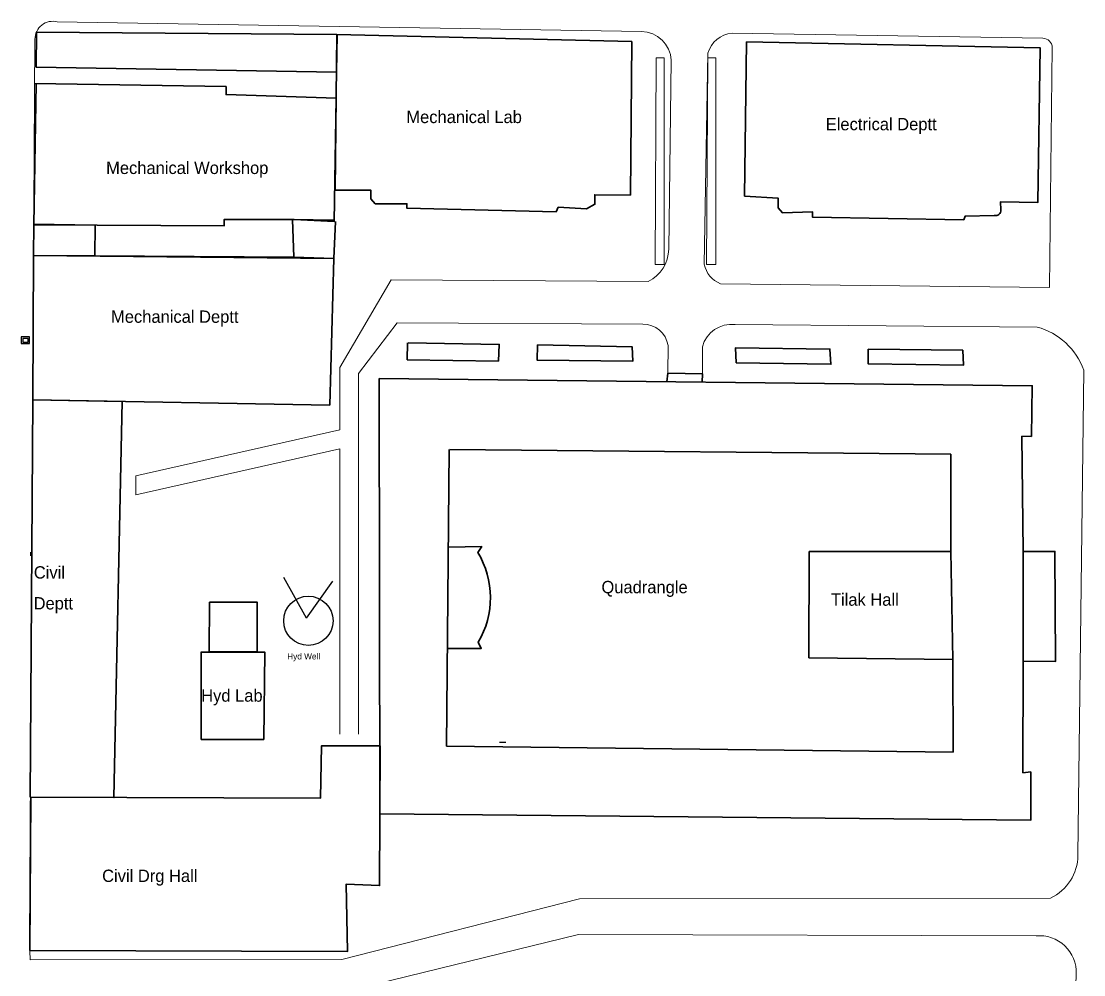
# Model space of a CAD drawing. Header units: millimetres. Extents: x -47 to 2833, y -462 to 688.
# Drawn here: x 1815.5 to 1987.7, y 339.7 to 494.4 of the extents above; entities that cross this region are included whole.
import ezdxf

# ---------------------------------------------------------------- set-up
doc = ezdxf.new("R2010")
doc.units = ezdxf.units.MM
doc.header["$LTSCALE"] = 0.1
doc.header["$MEASUREMENT"] = 0
doc.layers.add('BOUNDRY', color=140, linetype='Continuous', lineweight=18)
doc.layers.add('BUILT UP', color=1, linetype='Continuous', lineweight=35)
doc.layers.add('H1', color=254, linetype='Continuous')
doc.layers.add('TXT', color=7, linetype='Continuous')
doc.styles.get("Standard").update_dxf_attribs({"font": 'GOTHIC.TTF'})

msp = doc.modelspace()

# ---------------------------------------------------------------- linework, layer by layer
at = {"layer": 'BOUNDRY', "color": 140}
for p, q in [((1918.22214, 454.89674), (1918.41692, 488.40713)), ((1918.41692, 488.40713), (1919.72214, 488.40713)), ((1919.72214, 488.40713), (1919.72214, 454.89674)), ((1926.58837, 454.89674), (1926.78314, 488.40713)), ((1926.78314, 488.40713), (1928.08837, 488.40713)), ((1928.08837, 488.40713), (1928.08837, 454.89674)), ((1919.72214, 454.89674), (1918.22214, 454.89674)), ((1928.08837, 454.89674), (1926.58837, 454.89674)), ((1867.12712, 438.22593), (1875.4209, 452.41903)), ((1870.12712, 437.24907), (1876.39805, 445.46205)), ((1867.12712, 428.08717), (1867.12712, 438.22593)), ((1870.12712, 397.43667), (1870.12712, 437.24907)), ((1834.03336, 420.61355), (1867.12712, 428.08717)), ((1834.03336, 417.538), (1867.12712, 425.01162)), ((1867.12712, 397.43667), (1867.12712, 425.01162)), ((1834.03336, 417.538), (1834.03336, 420.61355)), ((1867.12712, 397.43667), (1867.12712, 378.74577)), ((1870.12712, 397.43667), (1870.12712, 378.74577))]:
    msp.add_line(p, q, dxfattribs=at)
for points in [[(1816.91992, 342.14094), (1816.77476, 345.12545), (1817.67035, 491.45273, -0.482503343), (1821.28164, 494.28784), (1916.01818, 492.70014, -0.394368254), (1920.84732, 488.03578), (1920.43838, 457.38856, -0.283324404), (1917.12264, 452.16419), (1875.4209, 452.41903)], [(1982.62848, 490.09802), (1982.1792, 451.18992), (1928.81607, 451.79865, -0.254319821), (1926.21053, 454.96228), (1926.80656, 489.17422, -0.314169517), (1930.70811, 492.43729), (1981.09999, 491.61146, -0.4017694), (1982.62848, 490.09802, 1.75640383)], [(1876.39805, 445.46205), (1916.23599, 445.25687, -0.363929018), (1920.34964, 441.76936), (1920.28731, 437.28541), (1925.89921, 437.20741), (1925.89921, 441.58253, -0.36647082), (1931.19551, 445.17498), (1980.18863, 444.77447, -0.244630992), (1987.7382, 437.79467), (1986.80161, 359.10455, -0.28781555), (1982.33139, 352.16685), (1905.98627, 352.05535), (1867.43663, 342.22125), (1816.91992, 342.14094)], [(1985.84249, 317.25256), (1986.52845, 339.87048, 0.448460554), (1980.01189, 346.03901), (1905.82364, 346.23371), (1868.04691, 336.98096), (1853.72738, 335.99932, 0.391015577), (1844.99203, 326.7509), (1843.40973, 252.45967)]]:
    msp.add_lwpolyline(points, format="xyb", dxfattribs=at)
at = {"layer": 'BUILT UP', "color": 1}
for p, q in [((1884.40372, 376.80446), (1884.85953, 424.93214)), ((1884.92377, 424.93153), (1966.16918, 424.16206)), ((1966.16918, 424.16206), (1966.16918, 408.38797)), ((1943.19457, 408.38797), (1943.185, 391.10244)), ((1966.16918, 408.38797), (1943.19457, 408.38797)), ((1977.88869, 408.37758), (1977.90919, 390.5813)), ((1943.185, 391.10244), (1966.49374, 390.84224)), ((1966.49374, 390.84224), (1966.57236, 375.83349)), ((1966.57236, 375.83349), (1884.40372, 376.80446))]:
    msp.add_line(p, q, dxfattribs=at)
for points in [[(1866.62375, 492.19142), (1817.90111, 492.57518), (1817.88452, 486.91247), (1866.56516, 486.11594), (1866.66455, 492.19045)], [(1914.46854, 491.05931), (1914.22866, 466.17731), (1908.44906, 466.23303), (1908.48352, 464.68635), (1907.13446, 463.9436), (1902.53665, 464.19118), (1902.17874, 463.44843), (1877.97997, 464.02639), (1877.97997, 464.75994), (1872.84092, 464.75994), (1872.15571, 465.54239), (1872.15571, 466.96059), (1866.3804, 466.96059), (1866.62375, 492.19142), (1914.46854, 491.05931)], [(1817.6265, 484.28716), (1848.65421, 483.77444), (1848.65421, 482.48213), (1866.52463, 481.9138), (1866.2021, 461.90167), (1859.68356, 462.18955), (1848.33913, 462.18955), (1848.33913, 461.18198), (1817.48624, 461.37081), (1817.86486, 484.28322)], [(1866.20544, 462.10884), (1859.43243, 462.18955), (1859.63244, 456.11381), (1866.13277, 455.864), (1866.39903, 461.89297)], [(1827.46474, 461.30974), (1817.48795, 461.4746), (1817.45582, 456.40065), (1827.39349, 456.33771), (1827.42392, 461.30999)], [(1866.13277, 455.864), (1865.46393, 432.12666), (1817.3124, 432.96885), (1817.46081, 456.40062), (1866.13277, 455.864)], [(1859.63244, 456.11381), (1827.39349, 456.33771)], [(1878.19317, 442.2037), (1892.96544, 441.95017), (1892.82656, 439.25302), (1878.03493, 439.46061), (1878.08204, 442.20561)], [(1899.18207, 441.86212), (1914.5236, 441.55087), (1914.62744, 439.24245), (1899.10419, 439.42401), (1899.18207, 441.86212)], [(1931.39418, 438.95105), (1931.27326, 441.4078), (1946.59012, 441.20643), (1946.75135, 438.74968), (1931.39418, 438.95105)], [(1968.13001, 441.04134), (1968.24386, 438.59558), (1952.76196, 438.80471), (1952.7961, 441.17041), (1968.13001, 441.04134)], [(1873.48978, 436.4194), (1979.39565, 435.26142), (1979.2635, 427.03598), (1977.71395, 427.06088), (1977.88869, 408.37758), (1983.06333, 408.37758), (1983.13898, 390.51516), (1977.90919, 390.5813), (1977.86331, 372.48754), (1979.14738, 372.608), (1979.14748, 364.78944), (1873.60759, 365.79565), (1873.48978, 436.4194)], [(1920.10828, 435.90967), (1920.28731, 437.28541), (1925.89921, 437.20741), (1925.88029, 435.84656)], [(1831.81235, 432.71524), (1830.48163, 368.46043), (1816.91809, 368.54344), (1817.3124, 432.96885), (1831.81235, 432.71524)], [(1966.16918, 408.38797), (1966.49374, 390.84224)], [(1845.98342, 400.14757), (1853.7304, 400.14757), (1853.68003, 392.09115), (1845.92269, 392.13673), (1845.98342, 400.14757)], [(1844.56917, 392.05558), (1854.94305, 392.05558), (1854.78599, 377.88286), (1844.62751, 377.88286), (1844.62751, 392.05558), (1854.94305, 392.05558)], [(1816.91809, 368.54344), (1863.97773, 368.37336), (1864.13223, 376.83866), (1873.64439, 376.83866), (1873.5689, 354.18719), (1868.16452, 354.43719), (1868.35304, 343.48583), (1816.84734, 343.63319), (1816.9998, 368.54294)]]:
    msp.add_lwpolyline(points, dxfattribs=at)
for points in [[(1933.07069, 491.00585), (1980.65402, 490.06889), (1980.26975, 464.96606), (1974.23166, 465.0585), (1974.30507, 463.75808, -0.509139949), (1973.21388, 462.86602), (1968.51846, 462.7669), (1968.287, 462.17219), (1943.75869, 462.58822), (1943.77314, 463.44027), (1938.86857, 463.31394), (1938.17404, 464.10043), (1938.17404, 465.67343), (1932.73348, 465.99975), (1933.07069, 491.00585)], [(1884.70932, 409.07132), (1890.12525, 409.15393), (1889.49216, 408.22617, -0.274944896), (1889.5638, 393.64944), (1890.05016, 392.63836), (1884.55368, 392.63836)]]:
    msp.add_lwpolyline(points, format="xyb", dxfattribs=at)
at = {"layer": 'H1'}
for p, q in [((1928.08837, 491.32019), (1928.08837, 491.28149)), ((1816.81219, 443.15753), (1815.45219, 443.15753)), ((1815.45219, 443.15753), (1815.45219, 442.09753)), ((1816.58219, 442.92753), (1815.68219, 442.92753)), ((1815.68219, 442.92753), (1815.68219, 442.32753)), ((1816.58219, 442.32753), (1816.58219, 442.92753)), ((1816.81219, 442.09753), (1816.81219, 443.15753)), ((1815.45219, 442.09753), (1816.81219, 442.09753)), ((1815.68219, 442.32753), (1816.58219, 442.32753)), ((1817.02725, 407.66103), (1817.02725, 408.26103)), ((1892.99192, 377.4379), (1894.05192, 377.4379))]:
    msp.add_line(p, q, dxfattribs=at)
at = {"layer": 'H1', "color": 6}
for q in [(1858.02567, 404.12591), (1865.95033, 403.56601)]:
    msp.add_line((1861.7328, 397.56748), q, dxfattribs=at)
msp.add_circle((1862.00768, 397.12784), 4, dxfattribs=at)

# ---------------------------------------------------------------- texts
msp.add_text('Hyd Well', height=1, dxfattribs=at).set_placement((1858.57766, 390.86254))
at = {"layer": 'TXT'}
for s, p in [('Mechanical Lab', (1877.89878, 477.84886)), ('Electrical Deptt', (1945.90107, 476.68402)), ('Mechanical Workshop', (1829.21627, 469.5894)), ('Mechanical Deptt', (1830.01808, 445.457)), ('Civil', (1817.48857, 403.97789)), ('Quadrangle', (1909.53405, 401.59599)), ('Tilak Hall', (1946.74292, 399.56866)), ('Deptt', (1817.45789, 398.96642)), ('Hyd Lab', (1844.62751, 384.00927)), ('Civil Drg Hall', (1828.56758, 354.77119))]:
    msp.add_text(s, height=2, dxfattribs=at).set_placement(p)

doc.saveas('drawing.dxf')
